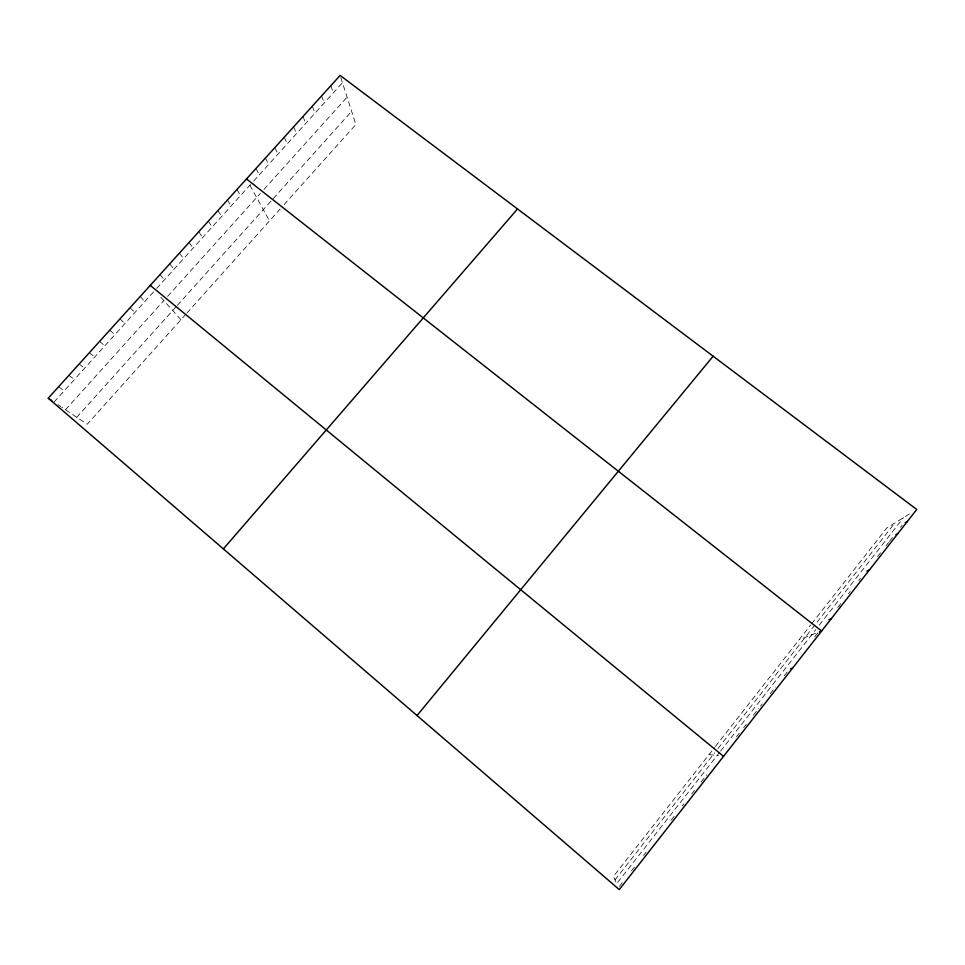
<?xml version="1.0" encoding="UTF-8"?>
<svg xmlns="http://www.w3.org/2000/svg" width="965" height="965" viewBox="0 0 965 965"><rect width="100%" height="100%" fill="white"/><g stroke="black" fill="none" stroke-linecap="round" stroke-linejoin="round"><path stroke-width="0.72" stroke-dasharray="4.83 3.62" d="M719.709 752.218L616.683 883.711L613.475 876.377L714.534 747.573M720.578 751.096L815.883 629.47M819.261 625.151L903.469 517.686M619.265 886.497L623.619 880.936M631.448 870.937L636.647 864.29M643.583 855.436L646.176 852.131M671.145 820.226L674.571 815.847M682.279 806.004L683.992 803.821M691.748 793.918L694.535 790.359M701.036 782.048L706.597 774.955M736.536 736.705L739.202 733.303M743.653 727.622L746.307 724.22M753.4 715.162L758.707 708.382M760.48 706.127L762.241 703.871M770.179 693.726L775.462 686.996M784.243 675.777L787.754 671.302M814.786 636.767L818.26 632.328L799.189 639.662M840.732 603.62L837.294 608.022L840.877 606.43M848.476 593.728L850.189 591.533M858.778 580.58L860.478 578.397M877.559 556.588L882.661 550.062M886.063 545.72L888.608 542.475M889.453 541.389L892.842 537.059M900.466 527.336L902.154 525.177M715.439 746.403L810.721 624.97M811.601 623.836L886.835 527.952L912.275 512.246M615.019 879.899L714.619 752.857M718.008 748.526L894.82 523.018M185.883 314.18L87.212 424.262L61.748 407.23M186.884 313.07L280.164 208.995M284.036 204.677L355.868 124.545L340.126 75.415M76.766 417.278L176.354 306.436M177.271 305.423L351.634 111.337M54.052 402.079L154.81 290.501M156.74 288.366L252.721 182.083M253.662 181.046L342.466 82.713M65.511 409.739L163.821 300.598M167.584 296.424L260.333 193.446M263.988 189.381L347.086 97.139M709.058 754.546L718.503 755.728M57.936 404.673L60.795 406.591M58.588 386.76L64.257 390.777M68.889 375.361L74.438 379.498M79.166 364.01L84.582 368.268M89.407 352.671L94.703 357.062M99.624 341.381L104.799 345.892M109.805 330.114L114.859 334.746M119.962 318.884L124.883 323.637M130.082 307.69L134.895 312.564M140.178 296.52L144.871 301.514M160.866 297.28L180.901 319.741M159.997 274.615L164.448 279.838M169.719 263.867L174.038 269.211M179.406 253.144L183.615 258.608M189.068 242.456L193.169 248.029M198.706 231.805L202.686 237.487M208.319 221.178L212.191 226.968M217.897 210.575L221.66 216.486M227.451 200.008L231.105 206.028M236.992 189.466L240.514 195.593M249.911 185.196L269.5 220.901M255.966 168.477L259.283 174.822M265.423 158.019L268.62 164.472M274.856 147.597L277.944 154.159M284.253 137.199L287.232 143.869M293.625 126.825L296.496 133.604M302.974 116.488L305.736 123.375M312.298 106.174L314.964 113.17M321.598 95.897L324.156 102.99M330.874 85.644L333.323 92.833"/><path stroke-width="1.45" d="M417.025 715.548L713.135 356.206M223.373 548.892L517.542 208.959M48.25 398.195L340.126 75.415L916.75 509.484L619.265 889.585L48.25 398.195L51.736 400.523M905.182 522.777L907.365 521.474M895.822 534.731L897.957 533.5M866.932 571.159L869.549 569.796M828.947 619.675L831.263 618.71M819.381 631.894L821.625 631.038L246.497 178.959M790.504 668.781L792.518 668.226M150.251 285.387L723.545 756.343"/></g></svg>
